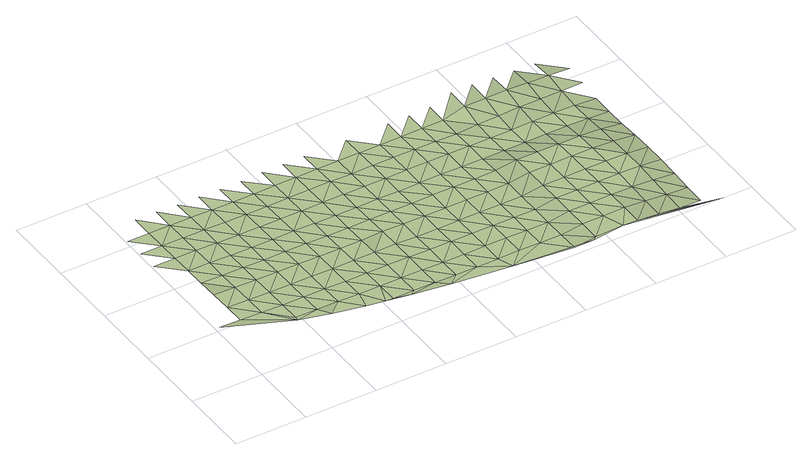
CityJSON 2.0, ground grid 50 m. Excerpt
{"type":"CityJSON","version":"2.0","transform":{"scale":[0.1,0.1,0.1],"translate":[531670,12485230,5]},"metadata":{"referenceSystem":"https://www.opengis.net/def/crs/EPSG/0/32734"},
"CityObjects":{
"terrain1":{"type":"TINRelief","geometry":[{"type":"CompositeSurface","lod":"1","boundaries":[[[0,1,2]],[[3,0,4]],[[5,3,6]],[[4,7,3]],[[4,0,2]],[[5,6,8]],[[9,10,11]],[[7,6,3]],[[12,10,8]],[[13,14,11]],[[15,7,4]],[[2,16,4]],[[12,8,6]],[[4,16,15]],[[13,17,18]],[[11,10,19]],[[10,12,20]],[[21,6,7]],[[15,22,7]],[[19,13,11]],[[19,10,20]],[[2,23,16]],[[6,21,12]],[[21,7,22]],[[15,16,23]],[[17,13,24]],[[12,25,20]],[[13,19,26]],[[2,27,23]],[[22,15,28]],[[12,21,25]],[[29,17,24]],[[13,26,24]],[[15,23,28]],[[19,20,30]],[[25,31,20]],[[21,22,32]],[[28,33,22]],[[30,26,19]],[[30,20,31]],[[21,32,25]],[[32,22,33]],[[23,27,34]],[[23,34,28]],[[24,26,35]],[[31,25,36]],[[30,35,26]],[[37,33,28]],[[36,25,32]],[[38,39,24]],[[28,34,37]],[[27,40,34]],[[31,41,30]],[[35,38,24]],[[41,31,36]],[[42,32,33]],[[37,43,33]],[[44,35,30]],[[32,42,36]],[[44,30,41]],[[42,33,43]],[[45,37,34]],[[40,45,34]],[[38,35,46]],[[41,36,47]],[[35,44,48]],[[36,42,47]],[[49,38,46]],[[43,37,50]],[[35,48,46]],[[37,45,51]],[[44,41,52]],[[40,53,45]],[[47,52,41]],[[37,51,50]],[[42,43,54]],[[48,44,55]],[[42,54,47]],[[44,52,56]],[[54,43,50]],[[57,51,45]],[[53,57,45]],[[48,55,46]],[[44,56,55]],[[52,47,58]],[[57,53,59]],[[51,60,50]],[[58,47,54]],[[61,62,46]],[[53,63,59]],[[51,57,60]],[[56,52,64]],[[46,55,61]],[[64,52,58]],[[65,54,50]],[[59,66,57]],[[60,67,50]],[[68,55,56]],[[63,66,59]],[[54,65,58]],[[68,56,64]],[[65,50,67]],[[57,69,60]],[[70,61,55]],[[66,69,57]],[[64,58,71]],[[70,55,68]],[[67,60,72]],[[58,65,71]],[[73,61,74]],[[72,60,69]],[[66,63,75]],[[61,70,74]],[[76,68,64]],[[71,77,64]],[[65,67,78]],[[75,69,66]],[[79,67,72]],[[68,76,70]],[[76,64,77]],[[65,78,71]],[[78,67,79]],[[63,80,75]],[[74,70,81]],[[72,69,82]],[[69,75,83]],[[77,71,84]],[[81,70,76]],[[79,72,82]],[[84,71,78]],[[69,83,82]],[[85,86,74]],[[77,87,76]],[[81,85,74]],[[87,77,84]],[[88,78,79]],[[83,75,89]],[[75,80,89]],[[82,90,79]],[[91,81,76]],[[78,88,84]],[[91,76,87]],[[88,79,90]],[[83,92,82]],[[89,92,83]],[[85,81,93]],[[87,84,94]],[[81,91,95]],[[90,82,96]],[[84,88,94]],[[97,85,93]],[[89,80,98]],[[81,95,93]],[[92,96,82]],[[91,87,99]],[[94,99,87]],[[88,90,100]],[[92,89,98]],[[96,101,90]],[[95,91,102]],[[88,100,94]],[[91,99,103]],[[100,90,101]],[[98,80,104]],[[95,102,93]],[[96,92,105]],[[91,103,102]],[[98,106,92]],[[99,94,107]],[[101,96,105]],[[107,94,100]],[[92,106,105]],[[108,109,93]],[[103,99,110]],[[93,102,108]],[[110,99,107]],[[111,100,101]],[[112,106,98]],[[105,113,101]],[[114,102,103]],[[100,111,107]],[[114,103,110]],[[111,101,113]],[[98,104,112]],[[105,106,115]],[[116,108,102]],[[112,115,106]],[[110,107,117]],[[116,102,114]],[[118,113,105]],[[107,111,117]],[[119,108,120]],[[115,118,105]],[[108,116,120]],[[114,110,121]],[[113,122,111]],[[112,104,123]],[[117,124,110]],[[118,122,113]],[[116,114,121]],[[115,112,125]],[[121,110,124]],[[111,126,117]],[[122,126,111]],[[112,123,125]],[[118,115,127]],[[128,120,116]],[[124,117,129]],[[121,130,116]],[[123,104,131]],[[122,118,127]],[[126,129,117]],[[115,125,127]],[[116,130,128]],[[124,132,121]],[[129,132,124]],[[126,122,133]],[[134,120,128]],[[127,135,122]],[[136,130,121]],[[125,123,137]],[[104,138,131]],[[132,136,121]],[[122,135,133]],[[129,126,139]],[[125,137,127]],[[123,131,137]],[[140,128,130]],[[132,129,139]],[[136,140,130]],[[126,133,139]],[[141,135,127]],[[104,142,138]],[[134,128,143]],[[127,137,141]],[[140,143,128]],[[136,132,144]],[[139,145,132]],[[133,135,146]],[[141,147,135]],[[148,137,131]],[[132,145,144]],[[131,138,149]],[[140,136,150]],[[133,146,139]],[[135,147,146]],[[148,141,137]],[[131,149,148]],[[143,140,150]],[[136,144,150]],[[151,145,139]],[[147,141,152]],[[139,146,151]],[[153,149,138]],[[141,148,152]],[[150,154,143]],[[138,142,153]],[[144,145,155]],[[151,156,145]],[[147,157,146]],[[148,149,158]],[[143,154,159]],[[152,160,147]],[[144,155,150]],[[145,156,155]],[[149,153,158]],[[157,151,146]],[[147,160,157]],[[148,161,152]],[[162,154,150]],[[148,158,161]],[[163,156,151]],[[150,155,162]],[[164,160,152]],[[163,151,157]],[[142,165,153]],[[152,161,164]],[[153,166,158]],[[162,167,154]],[[168,155,156]],[[156,163,169]],[[157,160,170]],[[161,158,166]],[[154,167,171]],[[164,172,160]],[[168,162,155]],[[156,169,168]],[[165,166,153]],[[160,172,170]],[[163,157,173]],[[164,161,174]],[[167,162,175]],[[174,161,166]],[[173,169,163]],[[162,168,175]],[[173,157,170]],[[172,164,176]],[[164,174,176]],[[168,169,177]],[[175,178,167]],[[179,166,165]],[[169,173,177]],[[180,170,172]],[[179,174,166]],[[167,178,181]],[[176,182,172]],[[168,183,175]],[[179,165,184]],[[170,180,173]],[[168,177,183]],[[172,182,180]],[[174,185,176]],[[186,178,175]],[[174,179,185]],[[173,187,177]],[[175,183,186]],[[188,182,176]],[[187,173,180]],[[176,185,188]],[[183,177,189]],[[179,184,190]],[[186,191,178]],[[189,177,187]],[[182,192,180]],[[185,179,190]],[[178,191,193]],[[188,194,182]],[[190,184,195]],[[186,183,196]],[[196,183,189]],[[182,194,192]],[[187,180,197]],[[198,188,185]],[[184,165,199]],[[200,191,186]],[[198,185,190]],[[189,187,197]],[[200,186,196]],[[180,192,197]],[[194,188,201]],[[188,198,201]],[[190,195,202]],[[191,200,203]],[[184,199,195]],[[196,189,204]],[[192,194,205]],[[197,206,189]],[[198,190,202]],[[191,203,207]],[[194,201,205]],[[202,195,208]],[[189,206,204]],[[200,196,209]],[[197,192,210]],[[210,192,205]],[[209,203,200]],[[211,201,198]],[[209,196,204]],[[202,212,198]],[[213,206,197]],[[195,199,208]],[[210,213,197]],[[198,212,211]],[[205,201,214]],[[202,208,215]],[[206,216,204]],[[203,209,217]],[[214,210,205]],[[206,213,216]],[[211,214,201]],[[218,212,202]],[[203,217,219]],[[204,220,209]],[[215,218,202]],[[221,213,210]],[[220,204,216]],[[211,212,222]],[[221,210,214]],[[217,209,223]],[[218,222,212]],[[223,209,220]],[[216,213,224]],[[213,221,225]],[[226,214,211]],[[222,227,211]],[[220,216,224]],[[217,223,228]],[[224,213,225]],[[226,211,227]],[[221,214,229]],[[217,228,230]],[[223,220,231]],[[229,225,221]],[[224,232,220]],[[229,214,226]],[[231,228,223]],[[220,232,231]],[[224,225,233]],[[225,229,233]],[[228,234,230]],[[235,232,224]],[[228,231,234]],[[233,235,224]],[[231,232,236]],[[235,236,232]],[[231,237,234]],[[238,239,234]]]}]}
},
"vertices":[
[158,497,30],[8,497,36],[455,319,26],[158,647,29],[308,497,26],[158,797,24],[308,797,20],[308,647,24],[158,947,18],[8,1242,15],[158,1092,18],[158,1242,15],[308,947,16],[158,1392,12],[8,1392,12],[458,497,24],[458,347,26],[158,1542,8],[8,1542,11],[308,1242,15],[308,1092,16],[458,797,16],[458,647,20],[609,347,24],[308,1542,8],[458,947,14],[308,1392,12],[663,263,27],[609,497,22],[158,1692,14],[458,1242,11],[458,1092,14],[609,797,16],[609,647,20],[759,347,22],[458,1392,11],[609,947,12],[759,497,20],[458,1542,7],[308,1692,13],[881,222,22],[609,1092,12],[759,797,15],[759,647,18],[609,1242,9],[909,347,20],[609,1542,6],[759,947,13],[609,1392,8],[458,1692,5],[909,647,16],[909,497,18],[759,1092,13],[1008,199,21],[909,797,14],[759,1392,6],[759,1242,7],[1059,347,20],[909,947,14],[1059,197,21],[1059,497,20],[759,1542,4],[609,1692,4],[1175,171,21],[909,1092,14],[1059,797,13],[1209,197,21],[1059,647,18],[909,1242,9],[1209,347,20],[909,1392,6],[1059,947,11],[1209,497,20],[759,1692,3],[909,1542,4],[1360,197,21],[1059,1242,9],[1059,1092,11],[1209,797,13],[1209,647,18],[1437,137,16],[1059,1392,8],[1360,497,20],[1360,347,19],[1209,947,11],[1059,1542,8],[909,1692,3],[1209,1092,11],[1360,797,18],[1510,197,16],[1360,647,20],[1209,1242,11],[1510,347,15],[1209,1542,8],[1360,947,13],[1209,1392,9],[1510,497,15],[1059,1692,8],[1660,197,15],[1360,1092,11],[1510,797,14],[1510,647,14],[1360,1392,11],[1360,1242,11],[1846,88,19],[1660,497,16],[1660,347,16],[1510,947,12],[1360,1542,11],[1209,1692,8],[1510,1092,12],[1660,797,15],[1810,197,18],[1660,647,15],[1510,1242,12],[1810,347,17],[1510,1392,10],[1660,947,13],[1810,497,16],[1360,1692,9],[1510,1542,9],[1660,1242,11],[1810,647,15],[1960,197,19],[1660,1092,11],[1960,347,18],[1810,797,15],[1960,497,17],[1660,1542,9],[1810,947,15],[1660,1392,11],[2110,197,17],[1810,1092,14],[1960,797,16],[1660,1692,8],[1960,647,16],[1810,1242,14],[2110,347,15],[2260,47,17],[1960,947,15],[1810,1392,12],[2110,497,15],[2388,26,37],[1810,1542,10],[1960,1242,15],[1960,1092,15],[2110,797,14],[2110,647,15],[2260,347,13],[2260,197,14],[1960,1392,13],[2110,947,14],[2260,497,16],[2411,47,37],[1960,1542,10],[2110,1242,13],[2110,1092,13],[2260,797,18],[2411,197,39],[1960,1692,9],[2260,647,17],[2411,347,41],[2110,1392,13],[2260,947,18],[2411,497,42],[2611,53,37],[2561,197,39],[2110,1542,12],[2260,1242,12],[2260,1092,12],[2411,797,40],[2110,1692,11],[2411,647,40],[2411,947,36],[2561,347,41],[2260,1392,9],[2561,497,42],[2411,1092,14],[2260,1542,12],[2711,197,41],[2561,797,40],[2260,1692,15],[2561,647,40],[2411,1242,14],[2711,47,40],[2711,347,44],[2411,1392,20],[2561,947,36],[2711,497,44],[2561,1092,14],[2861,197,31],[2411,1542,56],[2711,797,42],[2411,1692,63],[2711,647,42],[2861,47,27],[2561,1242,14],[2711,947,38],[2861,347,39],[3293,1,2],[2561,1392,20],[2861,497,42],[3011,197,19],[2561,1542,56],[2711,1242,17],[2861,647,42],[2711,1092,17],[2561,1692,63],[3011,47,12],[2711,1392,30],[2861,797,42],[3011,497,40],[3011,347,32],[2861,947,38],[3011,647,39],[3162,47,8],[2861,1092,19],[2711,1542,61],[3162,197,11],[2711,1692,55],[2861,1242,19],[3011,797,35],[3162,347,20],[2861,1392,30],[3011,1092,14],[3011,947,29],[3162,647,24],[3162,497,26],[2861,1542,55],[3162,797,18],[2861,1692,46],[3011,1392,28],[3011,1242,14],[3162,947,10],[3011,1542,48],[3162,1092,6],[3162,1242,6],[3162,1392,33],[3162,1542,39],[3011,1692,38]
]}
